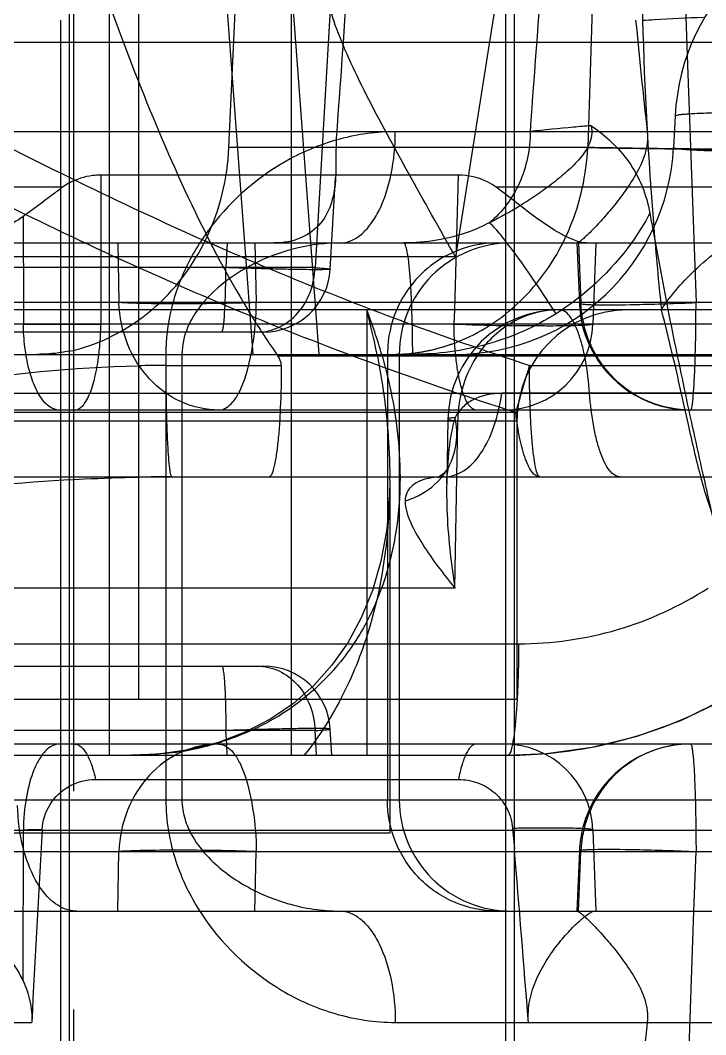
# Model space of a CAD drawing. Header units: millimetres. Extents: x 28656 to 29764, y -21384 to -20601.
# Drawn here: x 29203.036 to 29206.177, y -21152.405 to -21147.759 of the extents above; entities that cross this region are included whole.
import ezdxf

# ---------------------------------------------------------------- set-up
doc = ezdxf.new("R2010")
doc.units = ezdxf.units.MM
doc.header["$LTSCALE"] = 8
doc.linetypes.add('CENTER', pattern=[2, 1.25, -0.25, 0.25, -0.25])
doc.layers.add('Cav-cor', color=30, linetype='Continuous')
doc.layers.add('dim', color=3, linetype='Continuous', lineweight=15)

# ---------------------------------------------------------------- blocks, each defined once
blk = doc.blocks.new('20160903.083224')
at = {"layer": 'Cav-cor', "color": 241}
for p, q in [((-20.6094, 14.1027), (-20.6094, 4.1067)), ((-18.9267, 11.2977), (-18.9267, -2.9823)), ((-20.9267, 9.2577), (-20.9267, -5.0223)), ((-18.8867, 9.2577), (-18.8867, -5.0223)), ((-19.6151, 9.2278), (-19.7999, 6.085)), ((-20.316, 8.7839), (-20.0854, 5.6877)), ((-19.7815, 5.6878), (-20.0129, 8.7949)), ((-20.7436, 8.4417), (-20.7436, 3.8517)), ((-19.9098, 7.6692), (-19.9098, 3.8517)), ((-18.9349, 7.5356), (-19.1567, 6.1342)), ((-18.1086, 7.478), (-18.0937, 7.0563)), ((-20.1945, 6.6354), (-20.1595, 7.3801)), ((-18.526, 7.3801), (-18.5503, 6.6354)), ((-20.9667, 7.2177), (-20.9667, 0.5877)), ((-17.8667, 7.1157), (-21.9467, 7.1157)), ((-18.0937, 7.0563), (-18.0538, 5.9249)), ((-18.1494, 6.7801), (-18.157, 6.6354)), ((-22.983, 6.7077), (-17.3567, 6.7077)), ((-18.5503, 6.6354), (-20.1945, 6.6354)), ((-18.1584, 6.6292), (-18.1268, 6.6289)), ((-19.1436, 6.5089), (-20.7819, 6.5089)), ((-20.7819, 6.5089), (-20.7817, 5.8917)), ((-19.1436, 6.5089), (-19.1612, 5.8917)), ((-19.7302, 6.0777), (-19.7055, 6.4975)), ((-20.957, 6.4527), (-22.3821, 6.4527)), ((-17.8269, 6.4527), (-18.9693, 6.4527)), ((-18.8865, 6.3889), (-18.9693, 6.4527)), ((-21.1378, 6.3188), (-21.1368, 5.8917)), ((-42.2032, 6.1977), (2.2365, 6.1977)), ((-20.7034, 6.1977), (-20.6986, 5.9249)), ((-20.2019, 6.1977), (-20.2086, 6.085)), ((-20.0751, 6.1977), (-20.0701, 5.9249)), ((-18.5995, 6.1977), (-18.588, 5.9216)), ((-18.5927, 6.1977), (-18.5814, 5.9249)), ((-18.5131, 6.1977), (-18.5261, 5.8265)), ((-19.1567, 6.1342), (-31.5858, 6.1342)), ((-19.7999, 6.085), (-39.5937, 6.085)), ((-3.1048, 5.9249), (-37.0802, 5.9249)), ((-18.5814, 5.9249), (-18.588, 5.9205)), ((-9.998, 5.8917), (-24.9916, 5.8917)), ((-21.1368, 5.8917), (-21.1367, 5.8265)), ((-20.7817, 5.8917), (-20.7817, 5.8265)), ((-19.563, 5.8917), (-19.563, 3.8517)), ((-19.1612, 5.8917), (-19.1631, 5.8265)), ((0.042, 5.8265), (-34.0756, 5.8265)), ((-20.0358, 5.7897), (-39.5315, 5.7897)), ((-60.4322, 5.6877), (18.6189, 5.6877)), ((-20.4836, 5.6877), (-20.4836, 3.6477)), ((-20.4099, 5.6877), (-20.4099, 3.6477)), ((-19.9703, 5.6812), (-16.959, 5.6812)), ((-19.4682, 5.6877), (-19.4682, 3.6477)), ((-19.4137, 5.6877), (-19.4137, 3.6477)), ((-20.4822, 5.6367), (-19.9547, 5.6367)), ((-18.8148, 5.6367), (-5.0086, 5.6367)), ((-22.602, 5.5092), (-16.9488, 5.5092)), ((-18.5416, 5.5092), (-18.9441, 5.5092)), ((-16.0065, 5.5092), (-18.5416, 5.5092)), ((-0.0595, 5.4327), (-47.8822, 5.4327)), ((-18.8773, 5.4212), (-22.7517, 5.4212)), ((-19.1908, 5.3919), (-19.1965, 5.097)), ((-18.8754, 5.3817), (-23.3794, 5.3817)), ((-19.15, 5.1267), (-19.1458, 5.3817)), ((-18.8754, 5.3817), (-18.8754, 4.1067)), ((-19.1867, 5.1734), (-19.1866, 5.1736)), ((-22.7161, 5.1267), (-5.2623, 5.1267)), ((-19.2363, 5.1244), (-19.2375, 5.124)), ((-19.2298, 5.1277), (-19.2363, 5.1244)), ((-19.1586, 4.6167), (-19.15, 5.1267)), ((-19.4574, 5.1097), (-19.4574, 3.4947)), ((-19.1586, 4.6167), (-23.9334, 4.6167)), ((-44.0975, 4.3617), (-18.8672, 4.3617)), ((-39.4195, 4.2597), (-20.0358, 4.2597)), ((-18.8756, 4.1067), (-24.9953, 4.1067)), ((-19.7999, 3.9644), (-39.5937, 3.9644)), ((-20.2049, 3.9027), (-20.2086, 3.9644)), ((-19.7933, 3.8517), (-19.7999, 3.9644)), ((-19.7232, 3.8517), (-19.7302, 3.9717)), ((-0.0595, 3.9027), (-47.8822, 3.9027)), ((-20.2019, 3.8517), (-20.2049, 3.9027)), ((-43.2798, 3.8517), (-18.9161, 3.8517)), ((-20.8057, 3.7405), (-19.1426, 3.7405)), ((-43.546, 3.6477), (0.8934, 3.6477)), ((-34.0756, 3.509), (0.042, 3.509)), ((-19.4574, 3.4947), (-25.5773, 3.4947)), ((-21.1382, 2.818), (-21.1367, 3.509)), ((-18.8863, 3.5165), (-18.8945, 3.5163)), ((-18.8945, 3.5163), (-18.8865, 3.4229)), ((-18.5261, 3.509), (-18.5131, 3.1377)), ((-37.0802, 3.4105), (-3.5866, 3.4105)), ((-20.7034, 3.1377), (-20.6986, 3.4105)), ((-20.0751, 3.1377), (-20.0701, 3.4105)), ((-18.588, 3.4139), (-18.5995, 3.1377)), ((-18.5927, 3.1377), (-18.5814, 3.4105)), ((-18.5814, 3.4105), (-18.588, 3.4149)), ((-18.0635, 3.1377), (-18.0538, 3.4105)), ((-42.2032, 3.1377), (6.3337, 3.1377)), ((-18.1651, 0.2503), (-18.0635, 3.1377)), ((-22.4084, 2.6277), (-21.0981, 2.6277)), ((-19.432, 2.6277), (-17.8608, 2.6277))]:
    blk.add_line(p, q, dxfattribs=at)
for points in [[(-19.1866, 5.1736), (-19.1973, 5.157), (-19.2086, 5.1441), (-19.22, 5.1342), (-19.2298, 5.1277)], [(-19.1965, 5.097), (-19.1952, 5.1229), (-19.1917, 5.1518), (-19.1878, 5.1692), (-19.1873, 5.1711)], [(-19.1873, 5.1711), (-19.1858, 5.1752), (-19.1867, 5.1734)], [(-19.2375, 5.124), (-19.2377, 5.1239), (-19.2329, 5.1249), (-19.2215, 5.1262), (-19.2074, 5.1267)], [(-19.4574, 5.1084), (-19.4585, 5.0441), (-19.4715, 4.8873), (-19.4981, 4.741), (-19.5373, 4.6054), (-19.5882, 4.4807), (-19.65, 4.3668), (-19.7224, 4.2637), (-19.8052, 4.1711)], [(-18.9162, 3.8517), (-18.7413, 3.8591), (-18.53, 3.8881), (-18.3234, 3.9387), (-18.1236, 4.0103), (-17.9328, 4.102), (-17.7825, 4.1927)], [(-19.8052, 4.1711), (-19.8984, 4.089), (-20.0023, 4.0178), (-20.1169, 3.958), (-20.242, 3.9106)], [(-20.242, 3.9106), (-20.3766, 3.8766), (-20.519, 3.8568), (-20.6414, 3.8517)]]:
    blk.add_lwpolyline(points, dxfattribs=at)
for centre, radius, start, end in [((-17.1508, 6.7277), 1, 90, 177), ((19.17, 4.1904), 38.0672, 174.89265, 176.20833), ((23.1959, 11.2798), 41.7246, 185.58683, 186.29093), ((-0.8457, 7.6868), 17.4595, 181.53941, 184.65513), ((-19.1556, 6.6877), 1, 270, 357), ((-17.5741, 67.2503), 60.6239, 269.477659, 269.825938), ((-20.7929, 6.2274), 0.2788, 119.0902, 126.0583), ((4.2195, 10.3285), 22.8369, 190.07238, 190.26392), ((-2.4033, 7.5609), 15.8969, 184.65869, 186.02728), ((-18.9037, 5.6877), 0.51, 89.9996, 180), ((-20.0357, 6.0957), 0.306, 270, 356.6304), ((-19.4967, 6.5919), 0.9179, 310.2214, 311.7329), ((-18.0779, 5.9428), 0.5105, 182.38, 188.2555), ((-28.3726, 5.9424), 10.3188, 359.7157, 359.90313), ((-21.131, 6.5799), 0.9023, 305.3681, 310.209), ((-19.597, 5.687), 0.8865, 166.6172, 179.9523), ((-22.7985, 5.0366), 3.3466, 11.2153, 14.8039), ((-21.8974, 4.9914), 2.502, 16.1533, 21.0892), ((-18.6811, 5.3818), 0.5097, 90.0001, 178.8432), ((-18.3654, 5.3817), 0.51, 90, 180), ((-26.307, 3.7646), 8.3695, 13.26927, 14.72313), ((-26.6402, 5.9236), 8.5863, 358.39937, 359.78354), ((-20.9604, 22.0871), 16.2616, 269.37894, 270.11911), ((-20.958, 22.1948), 16.3692, 270.10995, 270.61739), ((-21.1128, 6.5537), 0.8705, 295.0967, 305.3877), ((-18.6438, 19.8723), 14.0555, 267.88287, 268.79276), ((-18.6692, 18.6963), 12.8791, 268.79535, 269.04364), ((-18.9339, 5.8407), 0.408, 270.0002, 358), ((-21.0662, 6.4017), 0.7134, 281.3056, 296.89), ((-19.4471, 6.5029), 0.8152, 270.0722, 289.6416), ((-17.5785, 7.3826), 2.9352, 215.2693, 215.4265), ((-18.9634, 5.6877), 0.5048, 179.525, 179.9999), ((-18.9616, 5.6877), 0.5066, 178.8299, 179.5249), ((-18.0785, 5.9427), 0.51, 210.0838, 270), ((-20.4822, -0.304), 5.9407, 90.00035, 91.23347), ((-19.4515, 5.3162), 0.3008, 320.4791, 329.0024), ((-19.449, 5.3147), 0.2979, 329.0207, 331.6912), ((-20.4546, -3.0164), 8.1431, 90.00623, 91.08267), ((-22.1846, 5.1084), 2.7272, 0.0245, 0.3823), ((-19.2079, 4.7183), 0.4085, 89.9401, 94.3296), ((-19.455, 5.3192), 0.3055, 318.3157, 318.9408), ((-19.4542, 5.3185), 0.3044, 318.9403, 320.4852), ((-20.0357, 3.9537), 0.306, 3.3696, 90), ((-18.9128, 5.8652), 2.0131, 282.4194, 303.8235), ((-20.6058, 5.1158), 1.2609, 285.1142, 287.5601), ((-20.6291, 5.2221), 1.3698, 277.619, 279.8282), ((-20.6177, 5.1606), 1.3073, 279.796, 285.1068), ((-18.9339, 3.4947), 0.408, 2, 89.9998), ((-18.9161, 5.8815), 2.0298, 270.8369, 282.4119), ((-18.0785, 3.3927), 0.5099, 90, 165.5338), ((-18.9161, 5.8741), 2.0223, 270.0002, 270.8354), ((-18.9037, 3.6477), 0.51, 180, 270.0004), ((-20.9684, -11.443), 14.9529, 90.31495, 90.64486), ((77.6105, -2.2412), 98.8286, 176.664065, 177.176132), ((-18.077, 3.3925), 0.5115, 165.5518, 177.6058), ((-121.681, -5.301), 103.164, 4.407855, 4.850954)]:
    blk.add_arc(centre, radius, start, end, dxfattribs=at)
for points, knots in [([(-23.4469, 7.9481), (-23.0888, 7.7132), (-22.3581, 7.2575), (-21.2229, 6.6319), (-20.0447, 6.075), (-19.2282, 5.7717), (-18.8148, 5.6367)], [0, 0, 0, 0, 0.247529, 0.497383, 0.748698, 1, 1, 1, 1]), ([(-19.6292, 7.7955), (-19.6345, 7.7048), (-19.6563, 7.342), (-19.6802, 6.9794), (-19.7008, 6.7077)], [0, 0, 0, 0, 0.250263, 1, 1, 1, 1]), ([(-23.592, 7.7326), (-23.2275, 7.4966), (-22.4838, 7.0393), (-21.3279, 6.4131), (-20.1281, 5.8575), (-19.2975, 5.5559), (-18.8773, 5.4212)], [0, 0, 0, 0, 0.247388, 0.497208, 0.748578, 1, 1, 1, 1]), ([(-17.8066, 7.7277), (-17.8707, 7.7277), (-18.0011, 7.7008), (-18.1647, 7.5867), (-18.2737, 7.4172), (-18.299, 7.284), (-18.299, 7.2177)], [0, 0, 0, 0, 0.24593, 0.494264, 0.745957, 1, 1, 1, 1]), ([(-19.1567, 6.1342), (-19.2282, 6.2618), (-19.3675, 6.5078), (-19.5328, 6.8099), (-19.6436, 7.037), (-19.7066, 7.1872), (-19.7469, 7.3189), (-19.7548, 7.4033), (-19.749, 7.4395)], [0, 0, 0, 0, 0.303614, 0.586659, 0.714213, 0.827968, 0.924036, 1, 1, 1, 1]), ([(-18.299, 7.2177), (-18.281, 7.2189), (-18.188, 7.2246), (-18.0949, 7.229), (-18.0199, 7.2325)], [0, 0, 0, 0, 0.193496, 1, 1, 1, 1]), ([(-20.6107, 6.9413), (-20.5394, 6.7606), (-20.3876, 6.4029), (-20.2086, 6.0571), (-20.1078, 5.891)], [0, 0, 0, 0, 0.499999, 1, 1, 1, 1]), ([(-18.1494, 6.7801), (-18.1493, 6.7815), (-18.1426, 6.7834), (-18.133, 6.7854), (-18.1141, 6.7875), (-18.0892, 6.7895), (-18.0568, 6.7914), (-18, 6.7939), (-17.9119, 6.7964), (-17.7866, 6.7988), (-17.6359, 6.8004), (-17.4613, 6.8014), (-17.2645, 6.8017), (-17.0474, 6.8014), (-16.7235, 6.7999), (-16.2849, 6.7962), (-15.7303, 6.7894), (-15.3483, 6.7834), (-15.1535, 6.7801)], [0, 0, 0, 0, 0.001498, 0.005227, 0.011309, 0.019751, 0.030541, 0.043656, 0.076742, 0.118701, 0.169135, 0.227563, 0.293425, 0.366088, 0.444853, 0.617607, 0.805053, 1, 1, 1, 1]), ([(-19.432, 6.7077), (-19.5174, 6.7077), (-19.6853, 6.6845), (-19.9893, 6.5623), (-20.1792, 6.3997), (-20.2756, 6.2734)], [0, 0, 0, 0, 0.261997, 0.512586, 1, 1, 1, 1]), ([(-19.7008, 6.7077), (-19.7037, 6.6701), (-19.7044, 6.6), (-19.7036, 6.5299), (-19.7055, 6.4976)], [0, 0, 0, 0, 0.538299, 1, 1, 1, 1]), ([(-19.6863, 6.1977), (-19.6695, 6.1977), (-19.6338, 6.2053), (-19.585, 6.2363), (-19.5412, 6.285), (-19.4879, 6.3752), (-19.4436, 6.5186), (-19.432, 6.6423), (-19.432, 6.7077)], [0, 0, 0, 0, 0.081981, 0.172798, 0.277563, 0.398051, 0.681372, 1, 1, 1, 1]), ([(-18.534, 6.7346), (-18.5311, 6.7201), (-18.5298, 6.69), (-18.5431, 6.6475), (-18.5653, 6.61), (-18.6011, 6.5657), (-18.6521, 6.5174), (-18.7172, 6.4652), (-18.7847, 6.4167), (-18.8775, 6.3559), (-18.9504, 6.3149), (-19.0006, 6.2907)], [0, 0, 0, 0, 0.06566, 0.130804, 0.19518, 0.258511, 0.383278, 0.506661, 0.62946, 0.752304, 1, 1, 1, 1]), ([(-18.8139, 6.7077), (-18.8139, 6.6277), (-18.8456, 6.4698), (-18.9417, 6.3388), (-19.0006, 6.2907)], [0, 0, 0, 0, 0.512857, 1, 1, 1, 1]), ([(-18.5339, 6.7346), (-18.5611, 6.7325), (-18.6545, 6.7249), (-18.7479, 6.716), (-18.8139, 6.7077)], [0, 0, 0, 0, 0.290443, 1, 1, 1, 1]), ([(-18.2775, 6.7077), (-18.2736, 6.6729), (-18.2829, 6.6017), (-18.3288, 6.5094), (-18.3833, 6.4274), (-18.4399, 6.3551), (-18.4865, 6.3015), (-18.5213, 6.2645), (-18.5438, 6.2418), (-18.5631, 6.2236), (-18.5787, 6.2098), (-18.5897, 6.202), (-18.5959, 6.1977), (-18.5983, 6.1977)], [0, 0, 0, 0, 0.169302, 0.335124, 0.494643, 0.644312, 0.778637, 0.837569, 0.889437, 0.932817, 0.966281, 0.988829, 1, 1, 1, 1]), ([(-18.5339, 6.7346), (-18.4681, 6.6901), (-18.3764, 6.6044), (-18.2966, 6.4591), (-18.273, 6.3765), (-18.2655, 6.3345)], [0, 0, 0, 0, 0.482898, 0.740424, 1, 1, 1, 1]), ([(-20.5485, 5.8908), (-20.4432, 5.9797), (-20.2688, 6.2119), (-20.2012, 6.4927), (-20.1945, 6.6354)], [0, 0, 0, 0, 0.491055, 1, 1, 1, 1]), ([(-19.4461, 5.6877), (-19.3893, 5.6877), (-19.275, 5.6999), (-19.1104, 5.7538), (-18.9581, 5.8415), (-18.7774, 5.9997), (-18.6096, 6.264), (-18.5561, 6.5104), (-18.5503, 6.6354)], [0, 0, 0, 0, 0.118719, 0.238434, 0.359989, 0.483927, 0.738269, 1, 1, 1, 1]), ([(-15.8629, 6.6354), (-16.3905, 6.6297), (-17.1307, 6.6246), (-18.0265, 6.6272), (-18.3947, 6.6316), (-18.5503, 6.6354)], [0, 0, 0, 0, 0.588977, 0.826309, 1, 1, 1, 1]), ([(-18.5503, 6.6354), (-18.5222, 6.6347), (-18.3916, 6.6319), (-18.2609, 6.6302), (-18.1584, 6.6292)], [0, 0, 0, 0, 0.214955, 1, 1, 1, 1]), ([(-18.157, 6.6354), (-18.1571, 6.634), (-18.1504, 6.6319), (-18.1412, 6.6301), (-18.1224, 6.6279), (-18.0978, 6.626), (-18.0657, 6.6241), (-18.0091, 6.6216), (-17.9213, 6.619), (-17.7963, 6.6167), (-17.6457, 6.615), (-17.4712, 6.614), (-17.2743, 6.6137), (-17.057, 6.6141), (-16.7328, 6.6156), (-16.2937, 6.6192), (-15.7384, 6.626), (-15.356, 6.632), (-15.1611, 6.6354)], [0, 0, 0, 0, 0.001424, 0.005065, 0.01106, 0.019418, 0.030128, 0.043169, 0.076129, 0.117996, 0.168378, 0.226795, 0.292684, 0.365407, 0.444259, 0.61723, 0.804892, 1, 1, 1, 1]), ([(-20.7819, 6.5089), (-20.7943, 6.5089), (-20.845, 6.5057), (-20.895, 6.4896), (-20.9284, 6.471)], [0, 0, 0, 0, 0.245202, 1, 1, 1, 1]), ([(-18.9693, 6.4527), (-18.9817, 6.462), (-19.0344, 6.4944), (-19.0975, 6.5089), (-19.1436, 6.5089)], [0, 0, 0, 0, 0.252454, 1, 1, 1, 1]), ([(-19.7055, 6.4976), (-19.7078, 6.4588), (-19.7179, 6.3843), (-19.7685, 6.2822), (-19.864, 6.2107), (-19.9452, 6.1977), (-19.9879, 6.1977)], [0, 0, 0, 0, 0.252702, 0.484124, 0.722239, 1, 1, 1, 1]), ([(-20.957, 6.4527), (-20.9724, 6.4414), (-21.0324, 6.3965), (-21.092, 6.3508), (-21.1378, 6.3188)], [0, 0, 0, 0, 0.255105, 1, 1, 1, 1]), ([(-18.5557, 6.1977), (-18.5773, 6.1977), (-18.6285, 6.2146), (-18.7061, 6.257), (-18.7945, 6.3178), (-18.855, 6.3644), (-18.8865, 6.3889)], [0, 0, 0, 0, 0.168331, 0.406001, 0.689935, 1, 1, 1, 1]), ([(-18.2655, 6.3345), (-18.2901, 6.2874), (-18.4019, 6.1075), (-18.5615, 5.9583), (-18.6953, 5.8737)], [0, 0, 0, 0, 0.251186, 1, 1, 1, 1]), ([(-21.1378, 6.3188), (-21.1946, 6.279), (-21.3217, 6.2184), (-21.4605, 6.1977), (-21.5293, 6.1977)], [0, 0, 0, 0, 0.50236, 1, 1, 1, 1]), ([(-20.2756, 6.2734), (-20.2892, 6.2556), (-20.3431, 6.1805), (-20.3874, 6.0984), (-20.4139, 6.0336)], [0, 0, 0, 0, 0.242492, 1, 1, 1, 1]), ([(-19.0006, 6.2907), (-19.0307, 6.2747), (-19.1548, 6.2199), (-19.2922, 6.1977), (-19.3934, 6.1977)], [0, 0, 0, 0, 0.251922, 1, 1, 1, 1]), ([(-18.6953, 5.8737), (-18.7254, 5.9208), (-18.784, 6.01), (-18.8682, 6.1307), (-18.9389, 6.2232), (-18.9815, 6.2738), (-19.0006, 6.2907)], [0, 0, 0, 0, 0.324025, 0.618765, 0.852336, 1, 1, 1, 1]), ([(-18.252, 6.2593), (-18.2284, 6.1289), (-18.1792, 5.8685), (-18.0981, 5.4792), (-18.0126, 5.091), (-17.9519, 4.8329), (-17.9167, 4.7052)], [0, 0, 0, 0, 0.250029, 0.500024, 0.750042, 1, 1, 1, 1]), ([(-18.2123, 5.8917), (-18.1671, 5.9622), (-18.0417, 6.1016), (-17.8928, 6.2128), (-17.8079, 6.2682)], [0, 0, 0, 0, 0.452319, 1, 1, 1, 1]), ([(-19.6863, 6.1977), (-19.8143, 6.1977), (-20.0037, 6.1527), (-20.2159, 6.0254), (-20.3027, 5.941), (-20.3378, 5.892)], [0, 0, 0, 0, 0.518519, 0.755769, 1, 1, 1, 1]), ([(-18.965, 6.1977), (-19.0608, 6.1977), (-19.2574, 6.1391), (-19.3875, 5.9811), (-19.4258, 5.8925)], [0, 0, 0, 0, 0.498407, 1, 1, 1, 1]), ([(-19.3524, 5.6877), (-19.3524, 5.7528), (-19.3538, 5.8473), (-19.3589, 5.9675), (-19.3637, 6.0438), (-19.3696, 6.1065), (-19.376, 6.1531), (-19.3826, 6.1814), (-19.3881, 6.1944), (-19.3919, 6.1977), (-19.3934, 6.1977)], [0, 0, 0, 0, 0.378759, 0.550076, 0.700297, 0.823877, 0.916435, 0.974645, 0.990873, 1, 1, 1, 1]), ([(-20.2135, 5.8896), (-20.2127, 5.9039), (-20.2097, 5.969), (-20.2087, 6.0341), (-20.2086, 6.085)], [0, 0, 0, 0, 0.219038, 1, 1, 1, 1]), ([(-19.7302, 6.0777), (-19.7303, 6.0769), (-19.7349, 6.077), (-19.7403, 6.0759), (-19.7523, 6.0758), (-19.7676, 6.0754), (-19.7875, 6.0753), (-19.8216, 6.0754), (-19.8733, 6.0761), (-19.9445, 6.0774), (-20.0262, 6.0794), (-20.1154, 6.082), (-20.1771, 6.084), (-20.2086, 6.085)], [0, 0, 0, 0, 0.005135, 0.019437, 0.043011, 0.07564, 0.117044, 0.166895, 0.290001, 0.440619, 0.613316, 0.802068, 1, 1, 1, 1]), ([(-20.0638, 5.7897), (-20.03, 5.7897), (-19.9601, 5.8058), (-19.8737, 5.8726), (-19.8159, 5.9702), (-19.8011, 6.0464), (-19.7999, 6.085)], [0, 0, 0, 0, 0.233092, 0.47626, 0.733229, 1, 1, 1, 1]), ([(-19.7999, 6.085), (-19.7899, 6.0844), (-19.7726, 6.0831), (-19.7525, 6.0814), (-19.741, 6.0801), (-19.7351, 6.0793), (-19.7324, 6.0786), (-19.7302, 6.0782), (-19.7302, 6.0777)], [0, 0, 0, 0, 0.429793, 0.742956, 0.853732, 0.933444, 0.981887, 1, 1, 1, 1]), ([(-20.4139, 6.0336), (-20.4185, 6.0224), (-20.4364, 5.9762), (-20.4509, 5.9287), (-20.4595, 5.8922)], [0, 0, 0, 0, 0.243412, 1, 1, 1, 1]), ([(-20.2405, 5.4327), (-20.2991, 5.4327), (-20.4194, 5.4591), (-20.5694, 5.5697), (-20.6706, 5.7326), (-20.6966, 5.8604), (-20.6986, 5.9249)], [0, 0, 0, 0, 0.23782, 0.482828, 0.737824, 1, 1, 1, 1]), ([(-20.0701, 5.9249), (-20.1911, 5.9209), (-20.364, 5.9179), (-20.5736, 5.9196), (-20.6621, 5.9223), (-20.6986, 5.9249)], [0, 0, 0, 0, 0.577774, 0.825159, 1, 1, 1, 1]), ([(-20.2405, 5.4327), (-20.2158, 5.4327), (-20.1767, 5.4632), (-20.144, 5.5176), (-20.1085, 5.6061), (-20.0802, 5.7434), (-20.0684, 5.8615), (-20.0701, 5.9249)], [0, 0, 0, 0, 0.135188, 0.233587, 0.353795, 0.652744, 1, 1, 1, 1]), ([(-18.588, 5.9216), (-18.5879, 5.9201), (-18.5806, 5.9188), (-18.5708, 5.9172), (-18.5507, 5.916), (-18.536, 5.9154), (-18.5273, 5.9152)], [0, 0, 0, 0, 0.0729, 0.26324, 0.57382, 1, 1, 1, 1]), ([(-18.0785, 5.4327), (-18.1425, 5.4327), (-18.2722, 5.4582), (-18.437, 5.5671), (-18.5497, 5.7303), (-18.5791, 5.8601), (-18.5814, 5.9249)], [0, 0, 0, 0, 0.24848, 0.497838, 0.748453, 1, 1, 1, 1]), ([(-18.5273, 5.9152), (-18.4613, 5.9134), (-18.3034, 5.9159), (-18.1456, 5.921), (-18.0538, 5.9249)], [0, 0, 0, 0, 0.41809, 1, 1, 1, 1]), ([(-20.3378, 5.892), (-20.356, 5.8666), (-20.3931, 5.8032), (-20.4098, 5.7296), (-20.4099, 5.6877)], [0, 0, 0, 0, 0.427067, 1, 1, 1, 1]), ([(-20.2272, 5.7897), (-20.2264, 5.7897), (-20.2245, 5.7923), (-20.2221, 5.8007), (-20.2188, 5.8199), (-20.2159, 5.8508), (-20.2143, 5.8755), (-20.2135, 5.8896)], [0, 0, 0, 0, 0.024988, 0.077085, 0.271922, 0.583998, 1, 1, 1, 1]), ([(-18.6953, 5.8737), (-18.7925, 5.8123), (-19.0064, 5.7186), (-19.2374, 5.6877), (-19.3524, 5.6877)], [0, 0, 0, 0, 0.49976, 1, 1, 1, 1]), ([(-18.6809, 5.8917), (-18.7523, 5.8917), (-18.8999, 5.8531), (-19.0104, 5.7495), (-19.0523, 5.6885)], [0, 0, 0, 0, 0.491394, 1, 1, 1, 1]), ([(-18.5416, 5.5092), (-18.5452, 5.5605), (-18.554, 5.6341), (-18.5738, 5.7257), (-18.5908, 5.7823), (-18.6101, 5.8282), (-18.6312, 5.8627), (-18.6542, 5.8855), (-18.6727, 5.8917), (-18.6809, 5.8917)], [0, 0, 0, 0, 0.361528, 0.52027, 0.659294, 0.776238, 0.870095, 0.94228, 1, 1, 1, 1]), ([(-21.1247, 5.6868), (-21.1265, 5.6981), (-21.1331, 5.7444), (-21.1362, 5.7911), (-21.1367, 5.8265)], [0, 0, 0, 0, 0.244016, 1, 1, 1, 1]), ([(-20.7904, 5.6868), (-20.7891, 5.6981), (-20.7843, 5.7445), (-20.782, 5.7912), (-20.7817, 5.8265)], [0, 0, 0, 0, 0.243343, 1, 1, 1, 1]), ([(-19.1556, 5.6868), (-19.1567, 5.6981), (-19.1608, 5.7446), (-19.1628, 5.7912), (-19.1631, 5.8265)], [0, 0, 0, 0, 0.243129, 1, 1, 1, 1]), ([(-18.5261, 5.8265), (-18.5261, 5.8258), (-18.5289, 5.8245), (-18.5334, 5.8236), (-18.5417, 5.8223), (-18.5583, 5.8208), (-18.5867, 5.8194), (-18.6289, 5.8182), (-18.6813, 5.8175), (-18.7426, 5.8174), (-18.8112, 5.8179), (-18.8592, 5.8185), (-18.8842, 5.819)], [0, 0, 0, 0, 0.006047, 0.020034, 0.042542, 0.073568, 0.160697, 0.279315, 0.426529, 0.598738, 0.791457, 1, 1, 1, 1]), ([(-20.9725, 5.4327), (-20.9895, 5.4327), (-21.017, 5.4447), (-21.0449, 5.4729), (-21.0748, 5.5162), (-21.1044, 5.5882), (-21.1189, 5.6518), (-21.1247, 5.6868)], [0, 0, 0, 0, 0.16256, 0.262723, 0.379176, 0.661188, 1, 1, 1, 1]), ([(-20.9264, 5.7022), (-20.9384, 5.6998), (-20.987, 5.6913), (-21.0365, 5.6877), (-21.0737, 5.6877)], [0, 0, 0, 0, 0.247723, 1, 1, 1, 1]), ([(-20.9015, 5.4327), (-20.8884, 5.4327), (-20.8674, 5.4466), (-20.8483, 5.4736), (-20.8263, 5.5174), (-20.8051, 5.5894), (-20.7946, 5.652), (-20.7904, 5.6868)], [0, 0, 0, 0, 0.134925, 0.229188, 0.344941, 0.638148, 1, 1, 1, 1]), ([(-19.5158, 5.6875), (-19.5065, 5.6406), (-19.4741, 5.4553), (-19.4584, 5.267), (-19.4574, 5.1266)], [0, 0, 0, 0, 0.253996, 1, 1, 1, 1]), ([(-19.4942, 5.6875), (-19.4806, 5.6405), (-19.4337, 5.4566), (-19.4105, 5.2662), (-19.4104, 5.1252)], [0, 0, 0, 0, 0.257555, 1, 1, 1, 1]), ([(-19.1425, 5.5948), (-19.1439, 5.602), (-19.1493, 5.6325), (-19.1532, 5.6633), (-19.1556, 5.6868)], [0, 0, 0, 0, 0.236624, 1, 1, 1, 1]), ([(-19.0523, 5.6885), (-19.0826, 5.6443), (-19.1299, 5.5449), (-19.1458, 5.4362), (-19.1458, 5.3817)], [0, 0, 0, 0, 0.495872, 1, 1, 1, 1]), ([(-18.03, 5.1212), (-18.0518, 5.2024), (-18.0947, 5.3908), (-18.1359, 5.5795), (-18.161, 5.6857)], [0, 0, 0, 0, 0.435253, 1, 1, 1, 1]), ([(-18.0785, 5.4327), (-18.0767, 5.4327), (-18.0741, 5.4405), (-18.0716, 5.4518), (-18.0686, 5.4738), (-18.0659, 5.5023), (-18.0633, 5.5387), (-18.06, 5.5999), (-18.0582, 5.6491), (-18.0572, 5.6838)], [0, 0, 0, 0, 0.021152, 0.073166, 0.157271, 0.272647, 0.417162, 0.588429, 1, 1, 1, 1]), ([(-21.7895, 5.4919), (-21.6946, 5.5135), (-21.3058, 5.5911), (-20.9091, 5.6289), (-20.6101, 5.6353)], [0, 0, 0, 0, 0.245423, 1, 1, 1, 1]), ([(-20.4555, 5.1267), (-20.4567, 5.1267), (-20.4592, 5.1307), (-20.4611, 5.1378), (-20.4637, 5.1503), (-20.4672, 5.1755), (-20.4711, 5.2181), (-20.4749, 5.2807), (-20.4781, 5.357), (-20.4804, 5.4441), (-20.4819, 5.5386), (-20.4822, 5.6036), (-20.4822, 5.6367)], [0, 0, 0, 0, 0.007012, 0.022231, 0.046449, 0.079672, 0.172155, 0.296086, 0.446959, 0.619144, 0.806254, 1, 1, 1, 1]), ([(-19.9547, 5.6367), (-19.9547, 5.5716), (-19.9566, 5.4769), (-19.9636, 5.3567), (-19.9704, 5.2803), (-19.9783, 5.218), (-19.988, 5.1702), (-19.9957, 5.1423), (-20.006, 5.1267), (-20.0109, 5.1267)], [0, 0, 0, 0, 0.376674, 0.547084, 0.696597, 0.819803, 0.912528, 0.971866, 1, 1, 1, 1]), ([(-18.8173, 5.6367), (-18.8229, 5.6181), (-18.8451, 5.5467), (-18.8659, 5.4748), (-18.8796, 5.4212)], [0, 0, 0, 0, 0.25961, 1, 1, 1, 1]), ([(-18.7697, 5.1267), (-18.7742, 5.1267), (-18.7829, 5.1431), (-18.7895, 5.1702), (-18.7978, 5.2183), (-18.8043, 5.2804), (-18.8101, 5.357), (-18.8158, 5.4771), (-18.8174, 5.5716), (-18.8173, 5.6367)], [0, 0, 0, 0, 0.026274, 0.08509, 0.177704, 0.301296, 0.45128, 0.622125, 1, 1, 1, 1]), ([(-19.0613, 5.4327), (-19.0698, 5.4327), (-19.0837, 5.441), (-19.097, 5.4577), (-19.1126, 5.4851), (-19.1289, 5.5313), (-19.1382, 5.5719), (-19.1425, 5.5948)], [0, 0, 0, 0, 0.135581, 0.228029, 0.341273, 0.631345, 1, 1, 1, 1]), ([(-19.2074, 5.1267), (-19.1767, 5.1267), (-19.1085, 5.1509), (-19.0308, 5.2374), (-18.9731, 5.3611), (-18.9513, 5.4574), (-18.9441, 5.5092)], [0, 0, 0, 0, 0.185016, 0.409302, 0.684616, 1, 1, 1, 1]), ([(-18.9441, 5.5092), (-18.989, 5.5092), (-19.0563, 5.4968), (-19.1254, 5.4471), (-19.1493, 5.4153), (-19.1583, 5.3985)], [0, 0, 0, 0, 0.534234, 0.772943, 1, 1, 1, 1]), ([(-18.4023, 5.1267), (-18.4203, 5.1267), (-18.4488, 5.1497), (-18.4729, 5.19), (-18.4925, 5.2362), (-18.5094, 5.2927), (-18.5292, 5.3844), (-18.5379, 5.458), (-18.5416, 5.5092)], [0, 0, 0, 0, 0.12711, 0.221178, 0.338506, 0.478054, 0.637699, 1, 1, 1, 1]), ([(-19.1583, 5.3985), (-19.172, 5.3506), (-19.1895, 5.2501), (-19.1955, 5.1487), (-19.1965, 5.097)], [0, 0, 0, 0, 0.490978, 1, 1, 1, 1]), ([(-19.1583, 5.3985), (-19.163, 5.3978), (-19.171, 5.3969), (-19.1814, 5.3955), (-19.1873, 5.3946), (-19.1907, 5.3929), (-19.1908, 5.392)], [0, 0, 0, 0, 0.422224, 0.727695, 0.916428, 1, 1, 1, 1]), ([(-19.1908, 5.3919), (-19.1908, 5.3907), (-19.1858, 5.3884), (-19.178, 5.3866), (-19.1634, 5.3843), (-19.1523, 5.3827), (-19.1458, 5.3817)], [0, 0, 0, 0, 0.080876, 0.27083, 0.577689, 1, 1, 1, 1]), ([(-19.1866, 5.1736), (-19.1689, 5.2065), (-19.1456, 5.2818), (-19.1502, 5.3599), (-19.1583, 5.3984)], [0, 0, 0, 0, 0.487688, 1, 1, 1, 1]), ([(-18.7697, 5.1267), (-18.7829, 5.1267), (-18.8037, 5.144), (-18.8215, 5.174), (-18.8433, 5.2249), (-18.8643, 5.3082), (-18.8752, 5.3807), (-18.8796, 5.4212)], [0, 0, 0, 0, 0.121245, 0.212519, 0.327573, 0.626173, 1, 1, 1, 1]), ([(-21.6059, 5.0543), (-21.3574, 5.0839), (-21.0248, 5.1125), (-20.6916, 5.1237), (-20.6085, 5.1253)], [0, 0, 0, 0, 0.750831, 1, 1, 1, 1]), ([(-19.4104, 5.1252), (-19.4103, 4.948), (-19.4521, 4.6772), (-19.6148, 4.3548), (-19.7344, 4.2152), (-19.8031, 4.1531)], [0, 0, 0, 0, 0.494081, 0.741984, 1, 1, 1, 1]), ([(-19.2387, 5.1256), (-19.2612, 5.1238), (-19.3017, 5.1171), (-19.3522, 5.0925), (-19.3819, 5.0562), (-19.3873, 5.0286), (-19.3871, 5.016)], [0, 0, 0, 0, 0.332989, 0.600225, 0.812781, 1, 1, 1, 1]), ([(-19.3872, 5.016), (-19.3714, 5.0209), (-19.3121, 5.0433), (-19.2581, 5.081), (-19.2269, 5.116)], [0, 0, 0, 0, 0.26071, 1, 1, 1, 1]), ([(-17.7919, 4.6758), (-17.8194, 4.6961), (-17.8875, 4.7619), (-17.9704, 4.9146), (-18.0099, 5.0461), (-18.03, 5.1212)], [0, 0, 0, 0, 0.199852, 0.546193, 1, 1, 1, 1]), ([(-19.4574, 5.1084), (-19.4574, 4.8838), (-19.4993, 4.545), (-19.6609, 4.1274), (-19.78, 3.9383), (-19.8493, 3.8517)], [0, 0, 0, 0, 0.50357, 0.751327, 1, 1, 1, 1]), ([(-19.1965, 5.097), (-19.1972, 5.0575), (-19.1955, 4.8967), (-19.1782, 4.7363), (-19.1586, 4.6167)], [0, 0, 0, 0, 0.245937, 1, 1, 1, 1]), ([(-19.3871, 5.016), (-19.387, 4.9818), (-19.3629, 4.9109), (-19.3066, 4.8134), (-19.2366, 4.7143), (-19.1853, 4.6493), (-19.1586, 4.6167)], [0, 0, 0, 0, 0.220095, 0.466357, 0.728165, 1, 1, 1, 1]), ([(-18.8672, 4.3617), (-18.7146, 4.3621), (-18.4079, 4.4048), (-18.1267, 4.535), (-17.9986, 4.6175)], [0, 0, 0, 0, 0.500195, 1, 1, 1, 1]), ([(-18.8672, 4.3617), (-18.8672, 4.2966), (-18.8689, 4.2021), (-18.8748, 4.082), (-18.8807, 4.0054), (-18.8875, 3.9433), (-18.896, 3.8952), (-18.9026, 3.8681), (-18.9115, 3.8517), (-18.9161, 3.8517)], [0, 0, 0, 0, 0.377717, 0.548502, 0.698446, 0.822022, 0.914653, 0.973535, 1, 1, 1, 1]), ([(-20.2272, 4.2597), (-20.2265, 4.2597), (-20.2248, 4.2576), (-20.2224, 4.2504), (-20.2195, 4.2339), (-20.2167, 4.2073), (-20.214, 4.1712), (-20.2118, 4.1271), (-20.2094, 4.0573), (-20.2087, 4.0023), (-20.2086, 3.9644)], [0, 0, 0, 0, 0.007645, 0.02303, 0.080184, 0.171988, 0.295102, 0.445282, 0.617193, 1, 1, 1, 1]), ([(-20.0638, 4.2597), (-20.03, 4.2597), (-19.9601, 4.2436), (-19.8737, 4.1769), (-19.8159, 4.0792), (-19.8011, 4.0031), (-19.7999, 3.9644)], [0, 0, 0, 0, 0.233092, 0.47626, 0.733229, 1, 1, 1, 1]), ([(-19.8031, 4.1531), (-19.8607, 4.1011), (-19.9935, 4.0048), (-20.1442, 3.9394), (-20.2253, 3.9137)], [0, 0, 0, 0, 0.476755, 1, 1, 1, 1]), ([(-19.7302, 3.9717), (-19.7303, 3.9725), (-19.7349, 3.9725), (-19.7403, 3.9735), (-19.7523, 3.9736), (-19.7676, 3.9741), (-19.7875, 3.9741), (-19.8216, 3.974), (-19.8733, 3.9734), (-19.9445, 3.972), (-20.0262, 3.97), (-20.1154, 3.9675), (-20.1771, 3.9655), (-20.2086, 3.9644)], [0, 0, 0, 0, 0.005135, 0.019437, 0.043011, 0.07564, 0.117044, 0.166895, 0.290001, 0.440619, 0.613316, 0.802068, 1, 1, 1, 1]), ([(-19.7999, 3.9644), (-19.7899, 3.9651), (-19.7726, 3.9663), (-19.7525, 3.968), (-19.741, 3.9693), (-19.7351, 3.9701), (-19.7324, 3.9708), (-19.7302, 3.9713), (-19.7302, 3.9717)], [0, 0, 0, 0, 0.429793, 0.742956, 0.853732, 0.933444, 0.981887, 1, 1, 1, 1]), ([(-20.9725, 3.9027), (-20.9832, 3.9027), (-21.0066, 3.8965), (-21.0373, 3.8723), (-21.0648, 3.8351), (-21.0991, 3.7652), (-21.1276, 3.6547), (-21.136, 3.5597), (-21.1367, 3.509)], [0, 0, 0, 0, 0.070758, 0.15327, 0.253728, 0.373643, 0.665003, 1, 1, 1, 1]), ([(-20.9015, 3.9027), (-20.8786, 3.9027), (-20.8458, 3.8629), (-20.8224, 3.8051), (-20.8109, 3.7635), (-20.8058, 3.7405)], [0, 0, 0, 0, 0.350238, 0.63867, 1, 1, 1, 1]), ([(-20.2405, 3.9027), (-20.2991, 3.9027), (-20.4194, 3.8763), (-20.5694, 3.7658), (-20.6706, 3.6028), (-20.6966, 3.475), (-20.6986, 3.4105)], [0, 0, 0, 0, 0.23782, 0.482828, 0.737824, 1, 1, 1, 1]), ([(-20.4475, 3.8644), (-20.4631, 3.8623), (-20.5274, 3.8548), (-20.5923, 3.8517), (-20.6413, 3.8517)], [0, 0, 0, 0, 0.243101, 1, 1, 1, 1]), ([(-20.2405, 3.9027), (-20.2158, 3.9027), (-20.1767, 3.8722), (-20.144, 3.8178), (-20.1085, 3.7293), (-20.0802, 3.592), (-20.0684, 3.4739), (-20.0701, 3.4105)], [0, 0, 0, 0, 0.135188, 0.233587, 0.353795, 0.652744, 1, 1, 1, 1]), ([(-19.0613, 3.9027), (-19.0698, 3.9027), (-19.0837, 3.8945), (-19.097, 3.8777), (-19.1126, 3.8503), (-19.1289, 3.804), (-19.1383, 3.7634), (-19.1426, 3.7405)], [0, 0, 0, 0, 0.135618, 0.228023, 0.341139, 0.631374, 1, 1, 1, 1]), ([(-18.0785, 3.9027), (-18.1425, 3.9027), (-18.2722, 3.8772), (-18.437, 3.7683), (-18.5497, 3.6051), (-18.5791, 3.4753), (-18.5814, 3.4105)], [0, 0, 0, 0, 0.24848, 0.497838, 0.748453, 1, 1, 1, 1]), ([(-18.0785, 3.9027), (-18.0774, 3.9027), (-18.0751, 3.8988), (-18.0734, 3.8921), (-18.0711, 3.8802), (-18.0679, 3.8561), (-18.0644, 3.8152), (-18.0609, 3.7552), (-18.058, 3.6817), (-18.0557, 3.5976), (-18.0543, 3.506), (-18.0539, 3.4428), (-18.0538, 3.4105)], [0, 0, 0, 0, 0.006743, 0.02172, 0.045665, 0.078583, 0.170364, 0.293616, 0.444062, 0.616332, 0.804312, 1, 1, 1, 1]), ([(-19.1426, 3.7405), (-19.1125, 3.7405), (-19.0517, 3.7301), (-18.9715, 3.6829), (-18.9141, 3.6084), (-18.8971, 3.5473), (-18.8945, 3.5163)], [0, 0, 0, 0, 0.246916, 0.494314, 0.745192, 1, 1, 1, 1]), ([(-21.0506, 3.5097), (-21.0482, 3.5503), (-21.0238, 3.6308), (-20.963, 3.6892), (-20.9286, 3.7086)], [0, 0, 0, 0, 0.507032, 1, 1, 1, 1]), ([(-20.4836, 3.6477), (-20.4836, 3.5526), (-20.4532, 3.3717), (-20.3736, 3.2083), (-20.328, 3.1369)], [0, 0, 0, 0, 0.528696, 1, 1, 1, 1]), ([(-20.4099, 3.6477), (-20.4099, 3.6171), (-20.4009, 3.5621), (-20.363, 3.4751), (-20.3026, 3.3941), (-20.2199, 3.3187), (-20.0993, 3.237), (-19.9227, 3.1613), (-19.7674, 3.1377), (-19.6863, 3.1377)], [0, 0, 0, 0, 0.095541, 0.170415, 0.29414, 0.407017, 0.517992, 0.747024, 1, 1, 1, 1]), ([(-18.965, 3.1377), (-19.0304, 3.1377), (-19.1631, 3.1644), (-19.3304, 3.2781), (-19.4421, 3.4476), (-19.4682, 3.5814), (-19.4682, 3.6477)], [0, 0, 0, 0, 0.248447, 0.497806, 0.748451, 1, 1, 1, 1]), ([(-20.9265, 3.1416), (-20.9563, 3.1486), (-21.0199, 3.1864), (-21.0924, 3.2888), (-21.1468, 3.4383), (-21.1615, 3.5562), (-21.1635, 3.621)], [0, 0, 0, 0, 0.162685, 0.374617, 0.655787, 1, 1, 1, 1]), ([(-18.5261, 3.509), (-18.5261, 3.5097), (-18.529, 3.5109), (-18.5335, 3.5119), (-18.5418, 3.5131), (-18.5585, 3.5146), (-18.5871, 3.5161), (-18.6295, 3.5173), (-18.6823, 3.5179), (-18.7439, 3.518), (-18.8129, 3.5175), (-18.8612, 3.5169), (-18.8863, 3.5165)], [0, 0, 0, 0, 0.006038, 0.020016, 0.042529, 0.073595, 0.160808, 0.279423, 0.426613, 0.598776, 0.791787, 1, 1, 1, 1]), ([(-20.0701, 3.4105), (-20.1911, 3.4145), (-20.364, 3.4175), (-20.5736, 3.4158), (-20.6621, 3.4131), (-20.6986, 3.4105)], [0, 0, 0, 0, 0.577774, 0.825159, 1, 1, 1, 1]), ([(-18.588, 3.4139), (-18.5879, 3.4154), (-18.5805, 3.4166), (-18.5706, 3.4183), (-18.5504, 3.4194), (-18.5355, 3.42), (-18.5267, 3.4203)], [0, 0, 0, 0, 0.072835, 0.263202, 0.573817, 1, 1, 1, 1]), ([(-18.5267, 3.4203), (-18.4608, 3.422), (-18.303, 3.4196), (-18.1454, 3.4145), (-18.0538, 3.4105)], [0, 0, 0, 0, 0.41848, 1, 1, 1, 1]), ([(-21.6863, 3.1377), (-21.5779, 3.1377), (-21.4099, 3.0958), (-21.2298, 2.9639), (-21.162, 2.87), (-21.1382, 2.818)], [0, 0, 0, 0, 0.490035, 0.741661, 1, 1, 1, 1]), ([(-20.328, 3.1369), (-20.2343, 2.9902), (-20.0357, 2.7994), (-19.7079, 2.6553), (-19.525, 2.6277), (-19.432, 2.6277)], [0, 0, 0, 0, 0.489088, 0.738604, 1, 1, 1, 1]), ([(-19.6863, 3.1377), (-19.6695, 3.1377), (-19.6338, 3.1301), (-19.585, 3.0991), (-19.5412, 3.0504), (-19.4879, 2.9602), (-19.4436, 2.8168), (-19.432, 2.6931), (-19.432, 2.6277)], [0, 0, 0, 0, 0.081981, 0.172798, 0.277563, 0.398051, 0.681372, 1, 1, 1, 1]), ([(-18.8221, 2.6277), (-18.8247, 2.6616), (-18.8198, 2.73), (-18.7882, 2.8255), (-18.7416, 2.9105), (-18.6891, 2.9848), (-18.6358, 3.0469), (-18.5874, 3.0939), (-18.5519, 3.1225), (-18.5299, 3.1347), (-18.5215, 3.1377), (-18.5182, 3.1377)], [0, 0, 0, 0, 0.164364, 0.326322, 0.483174, 0.631389, 0.765613, 0.877693, 0.958155, 0.984009, 1, 1, 1, 1]), ([(-18.5983, 3.1377), (-18.5959, 3.1377), (-18.5897, 3.1334), (-18.5787, 3.1256), (-18.5631, 3.1118), (-18.5438, 3.0936), (-18.5213, 3.0709), (-18.4865, 3.0339), (-18.4399, 2.9803), (-18.3833, 2.9079), (-18.3287, 2.826), (-18.2829, 2.7337), (-18.2736, 2.6625), (-18.2775, 2.6277)], [0, 0, 0, 0, 0.011194, 0.033778, 0.067244, 0.110625, 0.162509, 0.221453, 0.355761, 0.505434, 0.664955, 0.830773, 1, 1, 1, 1]), ([(-21.1382, 2.818), (-21.1247, 2.7885), (-21.1025, 2.7265), (-21.0964, 2.6605), (-21.0981, 2.6277)], [0, 0, 0, 0, 0.497236, 1, 1, 1, 1]), ([(-18.2775, 2.6277), (-18.315, 2.2884), (-18.3805, 1.6086), (-18.4376, 0.9281), (-18.4648, 0.5877)], [0, 0, 0, 0, 0.5, 1, 1, 1, 1])]:
    blk.add_open_spline(points, degree=3, knots=knots, dxfattribs=at)
for points in [[(-20.8488, 7.5947), (-20.7746, 7.3751), (-20.6959, 7.1569), (-20.6107, 6.9413)], [(-20.1078, 5.891), (-20.0658, 5.8218), (-20.0217, 5.7538), (-19.9749, 5.6877)], [(-19.4258, 5.8925), (-19.4521, 5.8316), (-19.4667, 5.7644), (-19.4681, 5.698)], [(-18.5198, 5.6871), (-18.552, 5.7428), (-18.5739, 5.8058), (-18.5832, 5.8695)], [(-19.9547, 5.6367), (-19.9547, 5.6524), (-19.9612, 5.6684), (-19.9702, 5.6811)], [(-20.9286, 3.7086), (-20.8917, 3.7294), (-20.848, 3.7405), (-20.8057, 3.7405)], [(-20.8937, 3.1377), (-20.9047, 3.1377), (-20.9158, 3.1391), (-20.9265, 3.1416)]]:
    blk.add_open_spline(points, degree=3, dxfattribs=at)

msp = doc.modelspace()

# ---------------------------------------------------------------- linework, layer by layer
at = {"linetype": 'CENTER', "ltscale": 0.5}
msp.add_line((29203.2801, -21058.2889), (29203.2801, -21354.2889), dxfattribs=at)
at = {"layer": 'Cav-cor', "color": 241}
msp.add_line((29143.2801, -21149.2889), (29263.2801, -21149.2889), dxfattribs=at)

# ---------------------------------------------------------------- block references
at = {"layer": 'dim'}
msp.add_blockref('20160903.083224', (29224.1868, -21154.9766), dxfattribs=at)

doc.saveas('drawing.dxf')
